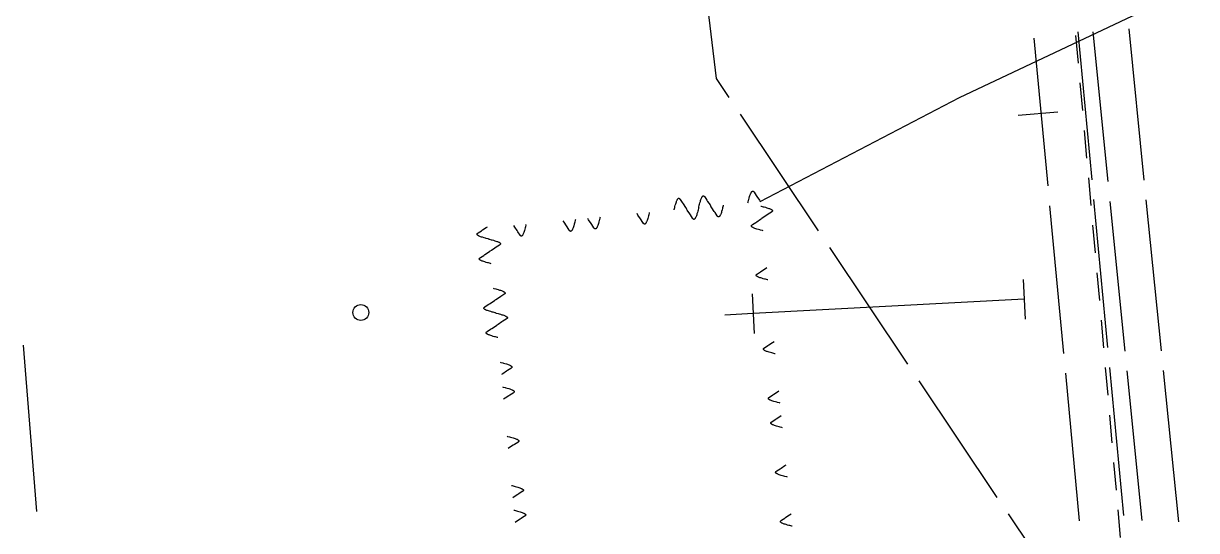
# Model space of a CAD drawing. Header units: metres. Extents: x 3206 to 3701, y 9896 to 11410.
# Drawn here: x 3287.8 to 3317.35, y 10045.18 to 10057.96 of the extents above; entities that cross this region are included whole.
import ezdxf

# ---------------------------------------------------------------- set-up
doc = ezdxf.new("R2010")
doc.units = ezdxf.units.M
doc.layers.add('CURB', color=7, linetype='Continuous')
doc.layers.add('ELECTR_CABLE', color=7, linetype='Continuous')

# ---------------------------------------------------------------- blocks, each defined once
blk = doc.blocks.new('МОЖЖЕВЕЛЬНИК_СКАЛЬНЫЙ')
blk.add_circle((0, 0), 0.2)

msp = doc.modelspace()

# ---------------------------------------------------------------- linework, layer by layer
at = {"layer": 'CURB'}
for points in [[(3314.376, 10056.959), (3314.313, 10057.656)], [(3314.483, 10055.763), (3314.42, 10056.461)], [(3314.591, 10054.567), (3314.528, 10055.265)], [(3314.698, 10053.371), (3314.636, 10054.069)], [(3314.806, 10052.176), (3314.743, 10052.873)], [(3314.912, 10050.98), (3314.851, 10051.678)], [(3315.017, 10049.784), (3314.956, 10050.482)], [(3315.122, 10048.588), (3315.061, 10049.286)], [(3315.227, 10047.392), (3315.166, 10048.09)], [(3315.332, 10046.196), (3315.271, 10046.894)], [(3315.437, 10045), (3315.376, 10045.697)]]:
    msp.add_lwpolyline(points, dxfattribs=at)
at = {"layer": 'ELECTR_CABLE'}
for points in [[(3306.36, 10053.47), (3311.376, 10056.099), (3315.735, 10058.155), (3319.885, 10059.735)], [(3305.58, 10056.091), (3305.257, 10056.574), (3304.904, 10059.516)], [(3313.61, 10053.866), (3313.259, 10057.592)], [(3314.363, 10057.75), (3314.713, 10054.019)], [(3315.128, 10053.974), (3314.749, 10057.748)], [(3315.645, 10057.823), (3316.028, 10054.014)], [(3307.831, 10052.732), (3305.859, 10055.676)], [(3313.857, 10055.728), (3312.861, 10055.638)], [(3306.05, 10053.44), (3306.054, 10053.454), (3306.067, 10053.504), (3306.072, 10053.526), (3306.082, 10053.559), (3306.092, 10053.596), (3306.1, 10053.621), (3306.108, 10053.645), (3306.114, 10053.662), (3306.122, 10053.68), (3306.127, 10053.69), (3306.131, 10053.699), (3306.135, 10053.707), (3306.137, 10053.71), (3306.139, 10053.713), (3306.143, 10053.719), (3306.146, 10053.722), (3306.148, 10053.724), (3306.15, 10053.727), (3306.153, 10053.729), (3306.156, 10053.731), (3306.158, 10053.733), (3306.159, 10053.734), (3306.161, 10053.734), (3306.162, 10053.735), (3306.164, 10053.735), (3306.166, 10053.736), (3306.167, 10053.736), (3306.169, 10053.736), (3306.17, 10053.736), (3306.171, 10053.736), (3306.172, 10053.736), (3306.174, 10053.736), (3306.175, 10053.736), (3306.176, 10053.735), (3306.178, 10053.735), (3306.18, 10053.734), (3306.181, 10053.733), (3306.182, 10053.732), (3306.183, 10053.732), (3306.185, 10053.731), (3306.186, 10053.73), (3306.187, 10053.729), (3306.189, 10053.726), (3306.191, 10053.725), (3306.193, 10053.722), (3306.196, 10053.718), (3306.199, 10053.715), (3306.203, 10053.708), (3306.259, 10053.625), (3306.276, 10053.598), (3306.337, 10053.506), (3306.36, 10053.47)], [(3304.187, 10053.259), (3304.19, 10053.273), (3304.203, 10053.323), (3304.209, 10053.345), (3304.218, 10053.378), (3304.229, 10053.415), (3304.237, 10053.44), (3304.245, 10053.464), (3304.251, 10053.481), (3304.259, 10053.499), (3304.263, 10053.509), (3304.268, 10053.518), (3304.272, 10053.526), (3304.274, 10053.529), (3304.276, 10053.532), (3304.28, 10053.538), (3304.282, 10053.541), (3304.285, 10053.543), (3304.287, 10053.546), (3304.289, 10053.548), (3304.292, 10053.55), (3304.295, 10053.552), (3304.296, 10053.553), (3304.297, 10053.553), (3304.299, 10053.554), (3304.3, 10053.554), (3304.302, 10053.555), (3304.304, 10053.555), (3304.306, 10053.555), (3304.307, 10053.555), (3304.308, 10053.555), (3304.309, 10053.555), (3304.31, 10053.555), (3304.312, 10053.555), (3304.313, 10053.554), (3304.315, 10053.554), (3304.317, 10053.553), (3304.318, 10053.552), (3304.319, 10053.551), (3304.32, 10053.551), (3304.322, 10053.549), (3304.323, 10053.549), (3304.324, 10053.548), (3304.326, 10053.545), (3304.328, 10053.544), (3304.33, 10053.541), (3304.333, 10053.537), (3304.335, 10053.534), (3304.34, 10053.527), (3304.395, 10053.444), (3304.413, 10053.417), (3304.474, 10053.325), (3304.497, 10053.289)], [(3304.808, 10053.319), (3304.812, 10053.334), (3304.824, 10053.383), (3304.83, 10053.405), (3304.839, 10053.439), (3304.85, 10053.475), (3304.858, 10053.5), (3304.866, 10053.524), (3304.872, 10053.542), (3304.88, 10053.559), (3304.884, 10053.57), (3304.889, 10053.579), (3304.893, 10053.586), (3304.895, 10053.589), (3304.897, 10053.593), (3304.901, 10053.598), (3304.904, 10053.601), (3304.906, 10053.604), (3304.908, 10053.606), (3304.91, 10053.608), (3304.914, 10053.611), (3304.916, 10053.612), (3304.917, 10053.613), (3304.919, 10053.614), (3304.92, 10053.614), (3304.921, 10053.615), (3304.923, 10053.615), (3304.925, 10053.616), (3304.927, 10053.616), (3304.928, 10053.616), (3304.929, 10053.616), (3304.93, 10053.615), (3304.931, 10053.615), (3304.933, 10053.615), (3304.934, 10053.615), (3304.936, 10053.614), (3304.938, 10053.613), (3304.939, 10053.612), (3304.94, 10053.612), (3304.941, 10053.611), (3304.943, 10053.61), (3304.944, 10053.609), (3304.945, 10053.608), (3304.947, 10053.606), (3304.949, 10053.604), (3304.951, 10053.601), (3304.954, 10053.598), (3304.957, 10053.594), (3304.961, 10053.587), (3305.016, 10053.505), (3305.034, 10053.477), (3305.095, 10053.385), (3305.118, 10053.349)], [(3314.76, 10053.521), (3315.111, 10049.79)], [(3315.557, 10049.702), (3315.178, 10053.476)], [(3316.078, 10053.517), (3316.461, 10049.708)], [(3303.566, 10053.198), (3303.562, 10053.184), (3303.549, 10053.134), (3303.543, 10053.112), (3303.534, 10053.079), (3303.523, 10053.042), (3303.515, 10053.017), (3303.507, 10052.993), (3303.501, 10052.976), (3303.494, 10052.958), (3303.489, 10052.948), (3303.484, 10052.939), (3303.48, 10052.931), (3303.478, 10052.928), (3303.476, 10052.925), (3303.472, 10052.919), (3303.47, 10052.916), (3303.468, 10052.914), (3303.465, 10052.911), (3303.463, 10052.909), (3303.46, 10052.907), (3303.458, 10052.905), (3303.456, 10052.904), (3303.455, 10052.904), (3303.453, 10052.903), (3303.452, 10052.903), (3303.45, 10052.902), (3303.448, 10052.902), (3303.446, 10052.902), (3303.445, 10052.902), (3303.444, 10052.902), (3303.443, 10052.902), (3303.442, 10052.902), (3303.441, 10052.902), (3303.439, 10052.903), (3303.438, 10052.903), (3303.436, 10052.904), (3303.434, 10052.905), (3303.433, 10052.906), (3303.432, 10052.906), (3303.431, 10052.908), (3303.429, 10052.909), (3303.428, 10052.909), (3303.426, 10052.912), (3303.424, 10052.913), (3303.422, 10052.916), (3303.419, 10052.92), (3303.417, 10052.923), (3303.412, 10052.93), (3303.357, 10053.013), (3303.339, 10053.04), (3303.279, 10053.132), (3303.255, 10053.168)], [(3304.808, 10053.319), (3304.804, 10053.304), (3304.791, 10053.255), (3304.785, 10053.233), (3304.776, 10053.199), (3304.765, 10053.163), (3304.758, 10053.138), (3304.749, 10053.114), (3304.743, 10053.096), (3304.736, 10053.079), (3304.731, 10053.068), (3304.726, 10053.059), (3304.722, 10053.052), (3304.72, 10053.049), (3304.718, 10053.046), (3304.714, 10053.04), (3304.712, 10053.037), (3304.71, 10053.034), (3304.707, 10053.032), (3304.705, 10053.03), (3304.702, 10053.027), (3304.7, 10053.026), (3304.698, 10053.025), (3304.697, 10053.024), (3304.695, 10053.024), (3304.694, 10053.023), (3304.692, 10053.023), (3304.69, 10053.023), (3304.688, 10053.022), (3304.687, 10053.022), (3304.686, 10053.022), (3304.685, 10053.023), (3304.684, 10053.023), (3304.683, 10053.023), (3304.681, 10053.024), (3304.68, 10053.024), (3304.678, 10053.025), (3304.676, 10053.026), (3304.675, 10053.026), (3304.674, 10053.027), (3304.673, 10053.028), (3304.672, 10053.029), (3304.67, 10053.03), (3304.668, 10053.032), (3304.667, 10053.034), (3304.664, 10053.037), (3304.661, 10053.04), (3304.659, 10053.044), (3304.654, 10053.051), (3304.599, 10053.133), (3304.581, 10053.161), (3304.521, 10053.253), (3304.497, 10053.289)], [(3305.429, 10053.379), (3305.425, 10053.365), (3305.412, 10053.315), (3305.406, 10053.293), (3305.397, 10053.26), (3305.386, 10053.223), (3305.379, 10053.198), (3305.371, 10053.174), (3305.364, 10053.157), (3305.357, 10053.139), (3305.352, 10053.129), (3305.348, 10053.12), (3305.343, 10053.112), (3305.341, 10053.109), (3305.339, 10053.106), (3305.336, 10053.1), (3305.333, 10053.097), (3305.331, 10053.095), (3305.328, 10053.092), (3305.326, 10053.09), (3305.323, 10053.088), (3305.321, 10053.086), (3305.319, 10053.086), (3305.318, 10053.085), (3305.316, 10053.084), (3305.315, 10053.084), (3305.313, 10053.083), (3305.311, 10053.083), (3305.309, 10053.083), (3305.308, 10053.083), (3305.307, 10053.083), (3305.306, 10053.083), (3305.305, 10053.083), (3305.304, 10053.083), (3305.302, 10053.084), (3305.301, 10053.084), (3305.299, 10053.085), (3305.298, 10053.086), (3305.297, 10053.087), (3305.295, 10053.088), (3305.294, 10053.089), (3305.293, 10053.09), (3305.292, 10053.09), (3305.289, 10053.093), (3305.288, 10053.094), (3305.285, 10053.097), (3305.282, 10053.101), (3305.28, 10053.104), (3305.275, 10053.111), (3305.22, 10053.194), (3305.202, 10053.222), (3305.142, 10053.313), (3305.118, 10053.349)], [(3306.371, 10053.358), (3306.386, 10053.354), (3306.435, 10053.341), (3306.457, 10053.336), (3306.491, 10053.327), (3306.527, 10053.316), (3306.552, 10053.308), (3306.576, 10053.3), (3306.594, 10053.294), (3306.611, 10053.286), (3306.622, 10053.282), (3306.631, 10053.277), (3306.638, 10053.273), (3306.641, 10053.271), (3306.644, 10053.269), (3306.65, 10053.265), (3306.653, 10053.263), (3306.656, 10053.26), (3306.658, 10053.258), (3306.66, 10053.256), (3306.663, 10053.253), (3306.664, 10053.25), (3306.665, 10053.249), (3306.666, 10053.248), (3306.666, 10053.246), (3306.667, 10053.245), (3306.667, 10053.243), (3306.668, 10053.241), (3306.668, 10053.239), (3306.668, 10053.238), (3306.668, 10053.237), (3306.667, 10053.236), (3306.667, 10053.235), (3306.667, 10053.234), (3306.667, 10053.232), (3306.666, 10053.231), (3306.665, 10053.229), (3306.664, 10053.227), (3306.664, 10053.226), (3306.663, 10053.225), (3306.662, 10053.224), (3306.661, 10053.222), (3306.66, 10053.221), (3306.658, 10053.219), (3306.656, 10053.217), (3306.653, 10053.215), (3306.65, 10053.212), (3306.646, 10053.21), (3306.639, 10053.205), (3306.557, 10053.15), (3306.529, 10053.132), (3306.437, 10053.071), (3306.401, 10053.048)], [(3314.008, 10049.643), (3313.657, 10053.368)], [(3299.519, 10052.527), (3299.504, 10052.531), (3299.455, 10052.544), (3299.433, 10052.55), (3299.4, 10052.56), (3299.363, 10052.57), (3299.338, 10052.578), (3299.314, 10052.586), (3299.297, 10052.593), (3299.279, 10052.6), (3299.269, 10052.605), (3299.26, 10052.61), (3299.252, 10052.614), (3299.249, 10052.616), (3299.246, 10052.618), (3299.241, 10052.622), (3299.237, 10052.624), (3299.235, 10052.627), (3299.232, 10052.629), (3299.23, 10052.631), (3299.228, 10052.634), (3299.226, 10052.637), (3299.226, 10052.638), (3299.225, 10052.639), (3299.224, 10052.641), (3299.224, 10052.642), (3299.223, 10052.644), (3299.223, 10052.646), (3299.223, 10052.648), (3299.223, 10052.649), (3299.223, 10052.65), (3299.223, 10052.651), (3299.223, 10052.652), (3299.224, 10052.653), (3299.224, 10052.655), (3299.225, 10052.657), (3299.226, 10052.658), (3299.226, 10052.66), (3299.227, 10052.661), (3299.228, 10052.662), (3299.229, 10052.663), (3299.23, 10052.665), (3299.231, 10052.666), (3299.233, 10052.668), (3299.235, 10052.67), (3299.237, 10052.672), (3299.241, 10052.675), (3299.244, 10052.677), (3299.251, 10052.682), (3299.334, 10052.737), (3299.362, 10052.755), (3299.454, 10052.815), (3299.49, 10052.838)], [(3300.46, 10052.897), (3300.456, 10052.882), (3300.443, 10052.832), (3300.438, 10052.81), (3300.428, 10052.777), (3300.418, 10052.74), (3300.41, 10052.715), (3300.402, 10052.691), (3300.396, 10052.674), (3300.388, 10052.656), (3300.383, 10052.646), (3300.379, 10052.637), (3300.375, 10052.629), (3300.373, 10052.626), (3300.371, 10052.623), (3300.367, 10052.618), (3300.364, 10052.614), (3300.362, 10052.612), (3300.36, 10052.61), (3300.357, 10052.607), (3300.354, 10052.605), (3300.352, 10052.604), (3300.351, 10052.603), (3300.349, 10052.602), (3300.348, 10052.601), (3300.346, 10052.601), (3300.344, 10052.6), (3300.343, 10052.6), (3300.341, 10052.6), (3300.34, 10052.6), (3300.339, 10052.6), (3300.338, 10052.6), (3300.336, 10052.6), (3300.335, 10052.601), (3300.334, 10052.601), (3300.332, 10052.602), (3300.33, 10052.603), (3300.329, 10052.603), (3300.328, 10052.604), (3300.327, 10052.605), (3300.325, 10052.606), (3300.324, 10052.607), (3300.323, 10052.608), (3300.321, 10052.61), (3300.319, 10052.612), (3300.317, 10052.614), (3300.314, 10052.618), (3300.311, 10052.621), (3300.307, 10052.628), (3300.251, 10052.711), (3300.234, 10052.739), (3300.173, 10052.83), (3300.15, 10052.866)], [(3301.702, 10053.017), (3301.698, 10053.003), (3301.686, 10052.953), (3301.68, 10052.931), (3301.671, 10052.898), (3301.66, 10052.861), (3301.652, 10052.836), (3301.644, 10052.812), (3301.638, 10052.795), (3301.63, 10052.777), (3301.626, 10052.767), (3301.621, 10052.758), (3301.617, 10052.75), (3301.615, 10052.747), (3301.613, 10052.744), (3301.609, 10052.738), (3301.606, 10052.735), (3301.604, 10052.733), (3301.602, 10052.73), (3301.599, 10052.728), (3301.596, 10052.726), (3301.594, 10052.724), (3301.593, 10052.723), (3301.591, 10052.723), (3301.59, 10052.722), (3301.589, 10052.722), (3301.587, 10052.721), (3301.585, 10052.721), (3301.583, 10052.721), (3301.582, 10052.721), (3301.581, 10052.721), (3301.58, 10052.721), (3301.579, 10052.721), (3301.577, 10052.721), (3301.576, 10052.722), (3301.574, 10052.722), (3301.572, 10052.723), (3301.571, 10052.724), (3301.57, 10052.725), (3301.569, 10052.725), (3301.567, 10052.726), (3301.566, 10052.727), (3301.565, 10052.728), (3301.563, 10052.731), (3301.561, 10052.732), (3301.559, 10052.735), (3301.556, 10052.739), (3301.553, 10052.742), (3301.549, 10052.749), (3301.494, 10052.832), (3301.476, 10052.859), (3301.415, 10052.951), (3301.392, 10052.987)], [(3302.323, 10053.078), (3302.32, 10053.063), (3302.307, 10053.013), (3302.301, 10052.991), (3302.292, 10052.958), (3302.281, 10052.921), (3302.273, 10052.896), (3302.265, 10052.872), (3302.259, 10052.855), (3302.251, 10052.838), (3302.247, 10052.827), (3302.242, 10052.818), (3302.238, 10052.81), (3302.236, 10052.807), (3302.234, 10052.804), (3302.23, 10052.799), (3302.227, 10052.795), (3302.225, 10052.793), (3302.223, 10052.791), (3302.221, 10052.788), (3302.217, 10052.786), (3302.215, 10052.785), (3302.214, 10052.784), (3302.213, 10052.783), (3302.211, 10052.782), (3302.21, 10052.782), (3302.208, 10052.781), (3302.206, 10052.781), (3302.204, 10052.781), (3302.203, 10052.781), (3302.202, 10052.781), (3302.201, 10052.781), (3302.2, 10052.781), (3302.198, 10052.782), (3302.197, 10052.782), (3302.195, 10052.783), (3302.193, 10052.784), (3302.192, 10052.784), (3302.191, 10052.785), (3302.19, 10052.786), (3302.188, 10052.787), (3302.187, 10052.788), (3302.186, 10052.789), (3302.184, 10052.791), (3302.182, 10052.793), (3302.18, 10052.795), (3302.177, 10052.799), (3302.175, 10052.802), (3302.17, 10052.809), (3302.115, 10052.892), (3302.097, 10052.92), (3302.036, 10053.012), (3302.013, 10053.047)], [(3306.432, 10052.737), (3306.417, 10052.741), (3306.368, 10052.754), (3306.346, 10052.76), (3306.312, 10052.769), (3306.276, 10052.779), (3306.251, 10052.787), (3306.227, 10052.795), (3306.209, 10052.801), (3306.192, 10052.809), (3306.181, 10052.814), (3306.172, 10052.818), (3306.165, 10052.822), (3306.162, 10052.824), (3306.158, 10052.826), (3306.153, 10052.83), (3306.15, 10052.833), (3306.147, 10052.835), (3306.145, 10052.837), (3306.143, 10052.84), (3306.14, 10052.843), (3306.139, 10052.845), (3306.138, 10052.846), (3306.137, 10052.848), (3306.137, 10052.849), (3306.136, 10052.85), (3306.136, 10052.852), (3306.135, 10052.854), (3306.135, 10052.856), (3306.135, 10052.857), (3306.135, 10052.858), (3306.135, 10052.859), (3306.136, 10052.86), (3306.136, 10052.862), (3306.136, 10052.863), (3306.137, 10052.865), (3306.138, 10052.867), (3306.139, 10052.868), (3306.139, 10052.869), (3306.14, 10052.87), (3306.141, 10052.872), (3306.142, 10052.873), (3306.143, 10052.874), (3306.145, 10052.876), (3306.147, 10052.878), (3306.15, 10052.88), (3306.153, 10052.883), (3306.157, 10052.886), (3306.163, 10052.89), (3306.246, 10052.946), (3306.274, 10052.964), (3306.366, 10053.024), (3306.401, 10053.048)], [(3299.519, 10052.527), (3299.534, 10052.523), (3299.583, 10052.51), (3299.605, 10052.504), (3299.638, 10052.495), (3299.675, 10052.484), (3299.7, 10052.476), (3299.724, 10052.468), (3299.741, 10052.462), (3299.759, 10052.454), (3299.769, 10052.449), (3299.778, 10052.445), (3299.786, 10052.441), (3299.789, 10052.439), (3299.792, 10052.437), (3299.798, 10052.433), (3299.801, 10052.43), (3299.803, 10052.428), (3299.806, 10052.426), (3299.808, 10052.423), (3299.81, 10052.42), (3299.812, 10052.418), (3299.812, 10052.417), (3299.813, 10052.415), (3299.814, 10052.414), (3299.814, 10052.412), (3299.815, 10052.41), (3299.815, 10052.408), (3299.815, 10052.406), (3299.815, 10052.406), (3299.815, 10052.405), (3299.815, 10052.403), (3299.815, 10052.402), (3299.814, 10052.401), (3299.814, 10052.4), (3299.813, 10052.398), (3299.812, 10052.396), (3299.812, 10052.395), (3299.811, 10052.394), (3299.81, 10052.393), (3299.809, 10052.391), (3299.808, 10052.39), (3299.807, 10052.389), (3299.805, 10052.386), (3299.803, 10052.385), (3299.801, 10052.383), (3299.797, 10052.38), (3299.794, 10052.377), (3299.787, 10052.373), (3299.704, 10052.318), (3299.676, 10052.3), (3299.584, 10052.24), (3299.548, 10052.217)], [(3310.082, 10049.372), (3308.109, 10052.316)], [(3299.577, 10051.906), (3299.562, 10051.91), (3299.512, 10051.923), (3299.49, 10051.929), (3299.457, 10051.938), (3299.421, 10051.949), (3299.396, 10051.957), (3299.372, 10051.965), (3299.354, 10051.972), (3299.337, 10051.979), (3299.326, 10051.984), (3299.317, 10051.988), (3299.31, 10051.993), (3299.307, 10051.995), (3299.304, 10051.997), (3299.298, 10052), (3299.295, 10052.003), (3299.292, 10052.005), (3299.29, 10052.008), (3299.288, 10052.01), (3299.285, 10052.013), (3299.284, 10052.015), (3299.283, 10052.017), (3299.283, 10052.018), (3299.282, 10052.02), (3299.281, 10052.021), (3299.281, 10052.023), (3299.281, 10052.025), (3299.281, 10052.027), (3299.281, 10052.028), (3299.281, 10052.029), (3299.281, 10052.03), (3299.281, 10052.031), (3299.281, 10052.032), (3299.282, 10052.034), (3299.282, 10052.035), (3299.283, 10052.037), (3299.284, 10052.038), (3299.285, 10052.039), (3299.285, 10052.041), (3299.286, 10052.042), (3299.287, 10052.043), (3299.288, 10052.044), (3299.291, 10052.047), (3299.292, 10052.048), (3299.295, 10052.051), (3299.299, 10052.054), (3299.302, 10052.056), (3299.309, 10052.061), (3299.392, 10052.115), (3299.42, 10052.133), (3299.512, 10052.193), (3299.548, 10052.217)], [(3306.554, 10051.495), (3306.54, 10051.499), (3306.49, 10051.512), (3306.468, 10051.518), (3306.435, 10051.527), (3306.398, 10051.537), (3306.373, 10051.545), (3306.349, 10051.553), (3306.332, 10051.559), (3306.314, 10051.567), (3306.303, 10051.572), (3306.295, 10051.576), (3306.287, 10051.58), (3306.284, 10051.582), (3306.281, 10051.584), (3306.275, 10051.588), (3306.272, 10051.591), (3306.27, 10051.593), (3306.267, 10051.595), (3306.265, 10051.598), (3306.262, 10051.601), (3306.261, 10051.603), (3306.26, 10051.604), (3306.26, 10051.606), (3306.259, 10051.607), (3306.258, 10051.608), (3306.258, 10051.61), (3306.258, 10051.612), (3306.257, 10051.614), (3306.257, 10051.615), (3306.258, 10051.616), (3306.258, 10051.617), (3306.258, 10051.618), (3306.258, 10051.62), (3306.259, 10051.621), (3306.259, 10051.623), (3306.26, 10051.625), (3306.261, 10051.626), (3306.261, 10051.627), (3306.262, 10051.628), (3306.263, 10051.63), (3306.264, 10051.631), (3306.265, 10051.632), (3306.267, 10051.634), (3306.269, 10051.636), (3306.272, 10051.638), (3306.275, 10051.641), (3306.279, 10051.644), (3306.286, 10051.648), (3306.368, 10051.704), (3306.396, 10051.722), (3306.488, 10051.782), (3306.524, 10051.806)], [(3312.984, 10051.508), (3313.036, 10050.51)], [(3299.634, 10051.285), (3299.649, 10051.281), (3299.699, 10051.268), (3299.721, 10051.262), (3299.754, 10051.252), (3299.79, 10051.242), (3299.815, 10051.234), (3299.839, 10051.226), (3299.857, 10051.219), (3299.874, 10051.212), (3299.885, 10051.207), (3299.893, 10051.202), (3299.901, 10051.198), (3299.904, 10051.196), (3299.907, 10051.194), (3299.913, 10051.19), (3299.916, 10051.188), (3299.918, 10051.185), (3299.921, 10051.183), (3299.923, 10051.181), (3299.926, 10051.177), (3299.927, 10051.175), (3299.928, 10051.174), (3299.928, 10051.172), (3299.929, 10051.171), (3299.929, 10051.17), (3299.93, 10051.168), (3299.93, 10051.166), (3299.93, 10051.164), (3299.93, 10051.163), (3299.93, 10051.162), (3299.93, 10051.161), (3299.93, 10051.16), (3299.93, 10051.158), (3299.929, 10051.157), (3299.929, 10051.155), (3299.928, 10051.153), (3299.927, 10051.152), (3299.926, 10051.151), (3299.926, 10051.15), (3299.925, 10051.148), (3299.924, 10051.147), (3299.923, 10051.146), (3299.92, 10051.144), (3299.919, 10051.142), (3299.916, 10051.14), (3299.912, 10051.137), (3299.909, 10051.135), (3299.902, 10051.13), (3299.819, 10051.075), (3299.791, 10051.057), (3299.699, 10050.997), (3299.663, 10050.974)], [(3306.156, 10051.146), (3306.208, 10050.148)], [(3299.692, 10050.663), (3299.677, 10050.667), (3299.628, 10050.68), (3299.606, 10050.686), (3299.572, 10050.696), (3299.536, 10050.706), (3299.511, 10050.714), (3299.487, 10050.722), (3299.47, 10050.729), (3299.452, 10050.736), (3299.442, 10050.741), (3299.433, 10050.746), (3299.425, 10050.75), (3299.422, 10050.752), (3299.419, 10050.754), (3299.413, 10050.758), (3299.41, 10050.76), (3299.408, 10050.763), (3299.405, 10050.765), (3299.403, 10050.767), (3299.401, 10050.77), (3299.399, 10050.773), (3299.399, 10050.774), (3299.398, 10050.775), (3299.397, 10050.777), (3299.397, 10050.778), (3299.396, 10050.78), (3299.396, 10050.782), (3299.396, 10050.784), (3299.396, 10050.785), (3299.396, 10050.786), (3299.396, 10050.787), (3299.396, 10050.788), (3299.397, 10050.79), (3299.397, 10050.791), (3299.398, 10050.793), (3299.398, 10050.794), (3299.399, 10050.796), (3299.4, 10050.797), (3299.401, 10050.798), (3299.402, 10050.799), (3299.403, 10050.801), (3299.404, 10050.802), (3299.406, 10050.804), (3299.408, 10050.806), (3299.41, 10050.808), (3299.414, 10050.811), (3299.417, 10050.813), (3299.424, 10050.818), (3299.507, 10050.873), (3299.535, 10050.891), (3299.627, 10050.951), (3299.663, 10050.974)], [(3313.01, 10051.009), (3306.182, 10050.647)], [(3299.692, 10050.663), (3299.707, 10050.659), (3299.756, 10050.646), (3299.778, 10050.64), (3299.811, 10050.631), (3299.848, 10050.62), (3299.873, 10050.612), (3299.897, 10050.604), (3299.914, 10050.598), (3299.932, 10050.59), (3299.942, 10050.585), (3299.951, 10050.581), (3299.959, 10050.577), (3299.962, 10050.575), (3299.965, 10050.573), (3299.97, 10050.569), (3299.974, 10050.566), (3299.976, 10050.564), (3299.979, 10050.562), (3299.981, 10050.559), (3299.983, 10050.556), (3299.985, 10050.554), (3299.985, 10050.553), (3299.986, 10050.551), (3299.987, 10050.55), (3299.987, 10050.548), (3299.988, 10050.546), (3299.988, 10050.544), (3299.988, 10050.542), (3299.988, 10050.542), (3299.988, 10050.541), (3299.988, 10050.539), (3299.988, 10050.538), (3299.987, 10050.537), (3299.987, 10050.536), (3299.986, 10050.534), (3299.985, 10050.532), (3299.985, 10050.531), (3299.984, 10050.53), (3299.983, 10050.529), (3299.982, 10050.527), (3299.981, 10050.526), (3299.98, 10050.525), (3299.978, 10050.522), (3299.976, 10050.521), (3299.974, 10050.519), (3299.97, 10050.516), (3299.966, 10050.513), (3299.96, 10050.509), (3299.877, 10050.454), (3299.849, 10050.436), (3299.757, 10050.376), (3299.721, 10050.353)], [(3306.182, 10050.647), (3305.466, 10050.605)], [(3299.75, 10050.042), (3299.735, 10050.046), (3299.685, 10050.059), (3299.663, 10050.065), (3299.63, 10050.074), (3299.594, 10050.085), (3299.569, 10050.093), (3299.545, 10050.101), (3299.527, 10050.108), (3299.51, 10050.115), (3299.499, 10050.12), (3299.49, 10050.124), (3299.483, 10050.129), (3299.48, 10050.131), (3299.477, 10050.133), (3299.471, 10050.136), (3299.468, 10050.139), (3299.465, 10050.141), (3299.463, 10050.144), (3299.461, 10050.146), (3299.458, 10050.149), (3299.457, 10050.151), (3299.456, 10050.153), (3299.455, 10050.154), (3299.455, 10050.156), (3299.454, 10050.157), (3299.454, 10050.159), (3299.454, 10050.161), (3299.453, 10050.163), (3299.453, 10050.164), (3299.454, 10050.165), (3299.454, 10050.166), (3299.454, 10050.167), (3299.454, 10050.168), (3299.455, 10050.17), (3299.455, 10050.171), (3299.456, 10050.173), (3299.457, 10050.174), (3299.457, 10050.175), (3299.458, 10050.177), (3299.459, 10050.178), (3299.46, 10050.179), (3299.461, 10050.18), (3299.464, 10050.183), (3299.465, 10050.184), (3299.468, 10050.187), (3299.472, 10050.19), (3299.475, 10050.192), (3299.482, 10050.197), (3299.565, 10050.251), (3299.593, 10050.269), (3299.685, 10050.329), (3299.721, 10050.353)], [(3306.738, 10049.632), (3306.723, 10049.636), (3306.673, 10049.649), (3306.651, 10049.655), (3306.618, 10049.664), (3306.581, 10049.674), (3306.556, 10049.682), (3306.532, 10049.69), (3306.515, 10049.696), (3306.497, 10049.704), (3306.487, 10049.709), (3306.478, 10049.713), (3306.47, 10049.717), (3306.467, 10049.719), (3306.464, 10049.721), (3306.459, 10049.725), (3306.455, 10049.728), (3306.453, 10049.73), (3306.45, 10049.732), (3306.448, 10049.735), (3306.446, 10049.738), (3306.444, 10049.74), (3306.444, 10049.741), (3306.443, 10049.743), (3306.442, 10049.744), (3306.442, 10049.745), (3306.441, 10049.747), (3306.441, 10049.749), (3306.441, 10049.751), (3306.441, 10049.752), (3306.441, 10049.753), (3306.441, 10049.754), (3306.441, 10049.755), (3306.442, 10049.757), (3306.442, 10049.758), (3306.443, 10049.76), (3306.443, 10049.762), (3306.444, 10049.763), (3306.445, 10049.764), (3306.446, 10049.765), (3306.447, 10049.767), (3306.448, 10049.768), (3306.449, 10049.769), (3306.451, 10049.771), (3306.453, 10049.773), (3306.455, 10049.775), (3306.459, 10049.778), (3306.462, 10049.781), (3306.469, 10049.785), (3306.552, 10049.841), (3306.579, 10049.859), (3306.671, 10049.919), (3306.707, 10049.943)], [(3288.136, 10045.658), (3287.795, 10049.855)], [(3299.807, 10049.421), (3299.822, 10049.417), (3299.871, 10049.404), (3299.893, 10049.398), (3299.927, 10049.388), (3299.963, 10049.378), (3299.988, 10049.37), (3300.012, 10049.362), (3300.03, 10049.355), (3300.047, 10049.348), (3300.058, 10049.343), (3300.066, 10049.338), (3300.074, 10049.334), (3300.077, 10049.332), (3300.08, 10049.33), (3300.086, 10049.326), (3300.089, 10049.324), (3300.091, 10049.321), (3300.094, 10049.319), (3300.096, 10049.317), (3300.098, 10049.313), (3300.1, 10049.311), (3300.101, 10049.31), (3300.101, 10049.308), (3300.102, 10049.307), (3300.102, 10049.306), (3300.103, 10049.304), (3300.103, 10049.302), (3300.103, 10049.3), (3300.103, 10049.299), (3300.103, 10049.298), (3300.103, 10049.297), (3300.103, 10049.296), (3300.103, 10049.294), (3300.102, 10049.293), (3300.102, 10049.291), (3300.101, 10049.289), (3300.1, 10049.288), (3300.099, 10049.287), (3300.098, 10049.286), (3300.097, 10049.284), (3300.096, 10049.283), (3300.096, 10049.282), (3300.093, 10049.28), (3300.092, 10049.278), (3300.089, 10049.276), (3300.085, 10049.273), (3300.082, 10049.271), (3300.075, 10049.266), (3299.992, 10049.211), (3299.964, 10049.193), (3299.872, 10049.133), (3299.836, 10049.11)], [(3315.157, 10049.292), (3315.508, 10045.561)], [(3314.406, 10045.42), (3314.055, 10049.145)], [(3315.986, 10045.431), (3315.607, 10049.205)], [(3316.511, 10049.21), (3316.894, 10045.401)], [(3299.865, 10048.799), (3299.88, 10048.795), (3299.929, 10048.782), (3299.951, 10048.776), (3299.984, 10048.767), (3300.021, 10048.756), (3300.046, 10048.748), (3300.07, 10048.74), (3300.087, 10048.734), (3300.105, 10048.726), (3300.115, 10048.721), (3300.124, 10048.717), (3300.132, 10048.713), (3300.135, 10048.711), (3300.138, 10048.709), (3300.143, 10048.705), (3300.147, 10048.702), (3300.149, 10048.7), (3300.151, 10048.698), (3300.154, 10048.695), (3300.156, 10048.692), (3300.157, 10048.69), (3300.158, 10048.689), (3300.159, 10048.687), (3300.16, 10048.686), (3300.16, 10048.684), (3300.161, 10048.682), (3300.161, 10048.68), (3300.161, 10048.678), (3300.161, 10048.678), (3300.161, 10048.677), (3300.161, 10048.675), (3300.161, 10048.674), (3300.16, 10048.673), (3300.16, 10048.672), (3300.159, 10048.67), (3300.158, 10048.668), (3300.158, 10048.667), (3300.157, 10048.666), (3300.156, 10048.665), (3300.155, 10048.663), (3300.154, 10048.662), (3300.153, 10048.661), (3300.151, 10048.658), (3300.149, 10048.657), (3300.147, 10048.655), (3300.143, 10048.652), (3300.139, 10048.649), (3300.133, 10048.645), (3300.05, 10048.59), (3300.022, 10048.572), (3299.93, 10048.512), (3299.894, 10048.489)], [(3306.86, 10048.39), (3306.845, 10048.394), (3306.796, 10048.407), (3306.773, 10048.413), (3306.74, 10048.422), (3306.704, 10048.432), (3306.679, 10048.44), (3306.655, 10048.448), (3306.637, 10048.454), (3306.62, 10048.462), (3306.609, 10048.467), (3306.6, 10048.471), (3306.593, 10048.475), (3306.589, 10048.477), (3306.586, 10048.479), (3306.581, 10048.483), (3306.578, 10048.486), (3306.575, 10048.488), (3306.573, 10048.49), (3306.57, 10048.493), (3306.568, 10048.496), (3306.567, 10048.498), (3306.566, 10048.499), (3306.565, 10048.501), (3306.565, 10048.502), (3306.564, 10048.503), (3306.564, 10048.505), (3306.563, 10048.507), (3306.563, 10048.509), (3306.563, 10048.51), (3306.563, 10048.511), (3306.563, 10048.512), (3306.564, 10048.513), (3306.564, 10048.515), (3306.564, 10048.516), (3306.565, 10048.518), (3306.566, 10048.52), (3306.566, 10048.521), (3306.567, 10048.522), (3306.568, 10048.523), (3306.569, 10048.525), (3306.57, 10048.526), (3306.571, 10048.527), (3306.573, 10048.529), (3306.575, 10048.531), (3306.577, 10048.533), (3306.581, 10048.536), (3306.585, 10048.539), (3306.591, 10048.543), (3306.674, 10048.599), (3306.702, 10048.617), (3306.793, 10048.677), (3306.829, 10048.701)], [(3312.332, 10046.012), (3310.36, 10048.956)], [(3306.921, 10047.769), (3306.906, 10047.773), (3306.857, 10047.786), (3306.835, 10047.792), (3306.801, 10047.801), (3306.765, 10047.811), (3306.74, 10047.819), (3306.716, 10047.827), (3306.698, 10047.834), (3306.681, 10047.841), (3306.67, 10047.846), (3306.661, 10047.85), (3306.654, 10047.854), (3306.651, 10047.856), (3306.647, 10047.858), (3306.642, 10047.862), (3306.639, 10047.865), (3306.636, 10047.867), (3306.634, 10047.869), (3306.632, 10047.872), (3306.629, 10047.875), (3306.628, 10047.877), (3306.627, 10047.878), (3306.626, 10047.88), (3306.626, 10047.881), (3306.625, 10047.882), (3306.625, 10047.884), (3306.624, 10047.886), (3306.624, 10047.888), (3306.624, 10047.889), (3306.624, 10047.89), (3306.624, 10047.891), (3306.625, 10047.892), (3306.625, 10047.894), (3306.625, 10047.895), (3306.626, 10047.897), (3306.627, 10047.899), (3306.628, 10047.9), (3306.628, 10047.901), (3306.629, 10047.902), (3306.63, 10047.904), (3306.631, 10047.905), (3306.632, 10047.906), (3306.634, 10047.908), (3306.636, 10047.91), (3306.639, 10047.912), (3306.642, 10047.915), (3306.646, 10047.918), (3306.652, 10047.922), (3306.735, 10047.978), (3306.763, 10047.996), (3306.855, 10048.056), (3306.89, 10048.08)], [(3299.98, 10047.557), (3299.995, 10047.553), (3300.044, 10047.54), (3300.066, 10047.534), (3300.1, 10047.524), (3300.136, 10047.514), (3300.161, 10047.506), (3300.185, 10047.498), (3300.202, 10047.491), (3300.22, 10047.484), (3300.231, 10047.479), (3300.239, 10047.474), (3300.247, 10047.47), (3300.25, 10047.468), (3300.253, 10047.466), (3300.259, 10047.462), (3300.262, 10047.46), (3300.264, 10047.457), (3300.267, 10047.455), (3300.269, 10047.453), (3300.271, 10047.449), (3300.273, 10047.447), (3300.274, 10047.446), (3300.274, 10047.444), (3300.275, 10047.443), (3300.275, 10047.442), (3300.276, 10047.44), (3300.276, 10047.438), (3300.276, 10047.436), (3300.276, 10047.435), (3300.276, 10047.434), (3300.276, 10047.433), (3300.276, 10047.432), (3300.276, 10047.43), (3300.275, 10047.429), (3300.275, 10047.427), (3300.274, 10047.425), (3300.273, 10047.424), (3300.272, 10047.423), (3300.271, 10047.422), (3300.27, 10047.42), (3300.269, 10047.419), (3300.268, 10047.418), (3300.266, 10047.416), (3300.265, 10047.414), (3300.262, 10047.412), (3300.258, 10047.409), (3300.255, 10047.407), (3300.248, 10047.402), (3300.165, 10047.347), (3300.137, 10047.329), (3300.045, 10047.269), (3300.009, 10047.246)], [(3307.043, 10046.527), (3307.029, 10046.531), (3306.979, 10046.544), (3306.957, 10046.55), (3306.924, 10046.559), (3306.887, 10046.569), (3306.862, 10046.577), (3306.838, 10046.585), (3306.821, 10046.592), (3306.803, 10046.599), (3306.792, 10046.604), (3306.784, 10046.608), (3306.776, 10046.612), (3306.773, 10046.614), (3306.77, 10046.616), (3306.764, 10046.62), (3306.761, 10046.623), (3306.759, 10046.625), (3306.756, 10046.627), (3306.754, 10046.63), (3306.751, 10046.633), (3306.75, 10046.635), (3306.749, 10046.636), (3306.749, 10046.638), (3306.748, 10046.639), (3306.747, 10046.64), (3306.747, 10046.642), (3306.747, 10046.644), (3306.746, 10046.646), (3306.746, 10046.647), (3306.747, 10046.648), (3306.747, 10046.649), (3306.747, 10046.65), (3306.747, 10046.652), (3306.748, 10046.653), (3306.748, 10046.655), (3306.749, 10046.657), (3306.75, 10046.658), (3306.75, 10046.659), (3306.751, 10046.66), (3306.752, 10046.662), (3306.753, 10046.663), (3306.754, 10046.664), (3306.756, 10046.666), (3306.758, 10046.668), (3306.761, 10046.67), (3306.764, 10046.673), (3306.768, 10046.676), (3306.775, 10046.68), (3306.857, 10046.736), (3306.885, 10046.754), (3306.977, 10046.814), (3307.013, 10046.838)], [(3300.095, 10046.314), (3300.11, 10046.31), (3300.16, 10046.297), (3300.182, 10046.291), (3300.215, 10046.282), (3300.252, 10046.271), (3300.276, 10046.263), (3300.3, 10046.255), (3300.318, 10046.248), (3300.335, 10046.241), (3300.346, 10046.236), (3300.355, 10046.232), (3300.362, 10046.227), (3300.365, 10046.225), (3300.369, 10046.223), (3300.374, 10046.22), (3300.377, 10046.217), (3300.38, 10046.215), (3300.382, 10046.212), (3300.384, 10046.21), (3300.387, 10046.207), (3300.388, 10046.205), (3300.389, 10046.203), (3300.39, 10046.202), (3300.39, 10046.2), (3300.391, 10046.199), (3300.391, 10046.197), (3300.391, 10046.195), (3300.392, 10046.193), (3300.392, 10046.192), (3300.391, 10046.191), (3300.391, 10046.19), (3300.391, 10046.189), (3300.391, 10046.188), (3300.39, 10046.186), (3300.39, 10046.185), (3300.389, 10046.183), (3300.388, 10046.181), (3300.388, 10046.18), (3300.387, 10046.179), (3300.386, 10046.178), (3300.385, 10046.177), (3300.384, 10046.175), (3300.381, 10046.173), (3300.38, 10046.172), (3300.377, 10046.169), (3300.373, 10046.166), (3300.37, 10046.164), (3300.363, 10046.159), (3300.28, 10046.104), (3300.252, 10046.087), (3300.16, 10046.027), (3300.124, 10046.003)], [(3300.153, 10045.693), (3300.168, 10045.689), (3300.217, 10045.676), (3300.239, 10045.67), (3300.273, 10045.66), (3300.309, 10045.65), (3300.334, 10045.642), (3300.358, 10045.634), (3300.375, 10045.627), (3300.393, 10045.62), (3300.403, 10045.615), (3300.412, 10045.61), (3300.42, 10045.606), (3300.423, 10045.604), (3300.426, 10045.602), (3300.432, 10045.598), (3300.435, 10045.596), (3300.437, 10045.593), (3300.44, 10045.591), (3300.442, 10045.589), (3300.444, 10045.585), (3300.446, 10045.583), (3300.446, 10045.582), (3300.447, 10045.58), (3300.448, 10045.579), (3300.448, 10045.578), (3300.449, 10045.576), (3300.449, 10045.574), (3300.449, 10045.572), (3300.449, 10045.571), (3300.449, 10045.57), (3300.449, 10045.569), (3300.449, 10045.568), (3300.448, 10045.566), (3300.448, 10045.565), (3300.447, 10045.563), (3300.447, 10045.561), (3300.446, 10045.56), (3300.445, 10045.559), (3300.444, 10045.558), (3300.443, 10045.556), (3300.442, 10045.555), (3300.441, 10045.554), (3300.439, 10045.552), (3300.437, 10045.55), (3300.435, 10045.548), (3300.431, 10045.545), (3300.428, 10045.543), (3300.421, 10045.538), (3300.338, 10045.483), (3300.31, 10045.465), (3300.218, 10045.405), (3300.182, 10045.382)], [(3307.166, 10045.285), (3307.151, 10045.289), (3307.101, 10045.302), (3307.079, 10045.308), (3307.046, 10045.317), (3307.009, 10045.327), (3306.984, 10045.335), (3306.96, 10045.343), (3306.943, 10045.35), (3306.925, 10045.357), (3306.915, 10045.362), (3306.906, 10045.366), (3306.898, 10045.37), (3306.895, 10045.372), (3306.892, 10045.374), (3306.887, 10045.378), (3306.883, 10045.381), (3306.881, 10045.383), (3306.878, 10045.385), (3306.876, 10045.388), (3306.874, 10045.391), (3306.872, 10045.393), (3306.872, 10045.394), (3306.871, 10045.396), (3306.87, 10045.397), (3306.87, 10045.398), (3306.869, 10045.4), (3306.869, 10045.402), (3306.869, 10045.404), (3306.869, 10045.405), (3306.869, 10045.406), (3306.869, 10045.407), (3306.869, 10045.408), (3306.869, 10045.41), (3306.87, 10045.411), (3306.87, 10045.413), (3306.871, 10045.415), (3306.872, 10045.416), (3306.873, 10045.417), (3306.874, 10045.418), (3306.875, 10045.42), (3306.876, 10045.421), (3306.876, 10045.422), (3306.879, 10045.424), (3306.88, 10045.426), (3306.883, 10045.428), (3306.887, 10045.431), (3306.89, 10045.434), (3306.897, 10045.438), (3306.98, 10045.494), (3307.007, 10045.512), (3307.099, 10045.572), (3307.135, 10045.596)], [(3314.36, 10042.581), (3314.35, 10043), (3312.611, 10045.596)]]:
    msp.add_lwpolyline(points, dxfattribs=at)

# ---------------------------------------------------------------- block references
at = {"layer": 'BUSH'}
msp.add_blockref('МОЖЖЕВЕЛЬНИК_СКАЛЬНЫЙ', (3296.295, 10050.675), dxfattribs=at)

doc.saveas('drawing.dxf')
